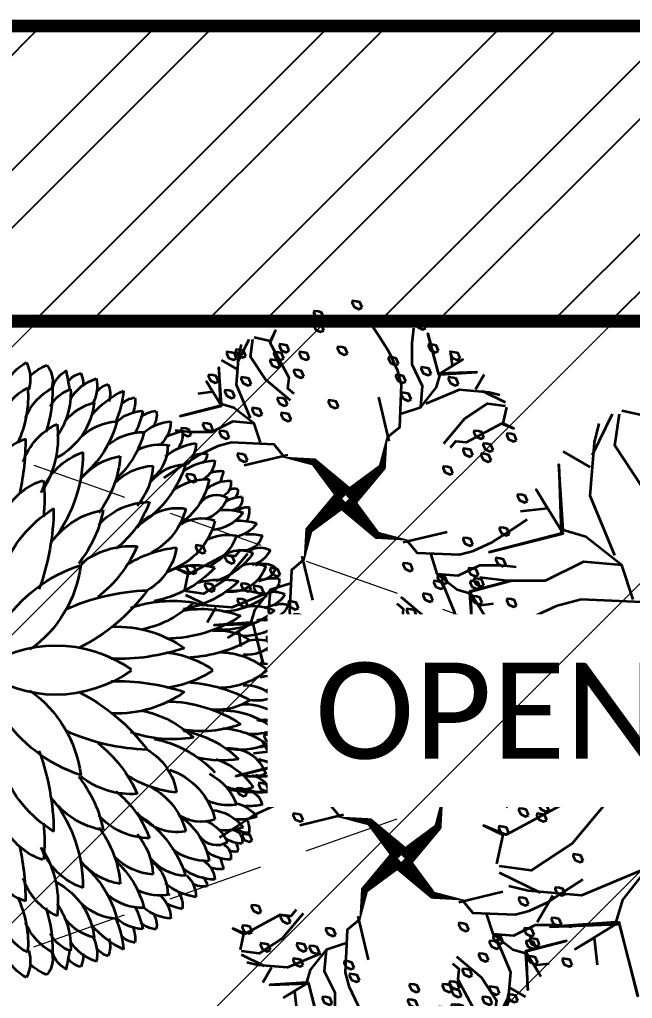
# Model space of a CAD drawing. Header units: millimetres. Extents: x -10000 to 124200, y -12045 to 23620.
# Drawn here: x 37842 to 38319, y 11597 to 12360 of the extents above; entities that cross this region are included whole.
import ezdxf

# ---------------------------------------------------------------- set-up
doc = ezdxf.new("R2010")
doc.units = ezdxf.units.MM
doc.header["$LTSCALE"] = 150
doc.linetypes.add('DASHED', pattern=[0.75, 0.5, -0.25])
doc.layers.add('ad-Elevation 10', color=8, linetype='Continuous', lineweight=0)
for name, color, linetype, lineweight, true_color in [('ad-Framing', 30, 'Continuous', 35, 0xff7f00), ('ad-Landscape', 7, 'Continuous', 35, 0x007f00), ('ad-Landscape 2', 7, 'Continuous', 35, 0x264c00)]:
    doc.layers.add(name, color=color, linetype=linetype, lineweight=lineweight, true_color=true_color)
for name, color, linetype in [('ad-Furniture', 8, 'Continuous'), ('ad-Text main', 7, 'Continuous'), ('ad-Wall', 240, 'Continuous'), ('ad-Wall hatch', 8, 'Continuous')]:
    doc.layers.add(name, color=color, linetype=linetype)
doc.layers.get('ad-Furniture').off()
doc.styles.get("Standard").update_dxf_attribs({"font": 'calibril.ttf'})

# ---------------------------------------------------------------- blocks, each defined once
blk = doc.blocks.new('A$C61BE7BBE')
at = {"layer": 'ad-Landscape'}
for centre, radius, start, end in [((-0.579, 3.745), 0.974, 186.4669, 241.6556), ((0.295, 3.161), 1.349, 172.2305, 210.013), ((-1.405, 2.554), 0.868, 18.6878, 65.2839), ((-0.914, 2.323), 0.874, 31.4049, 69.8192), ((-2.301, 1.358), 0.927, 41.7393, 89.8284), ((-0.013, 2.499), 1.688, 191.0285, 218.5633), ((-1.856, 1.09), 1.102, 36.0391, 80.2682), ((-1.841, 1.801), 0.836, 189.3048, 239.3197), ((-2.813, 0.17), 1.503, 56.8668, 84.3747), ((-2.053, 0.575), 1.111, 51.6498, 93.9516), ((-0.504, 2.388), 1.772, 203.4099, 232.0446), ((-2.07, 2.438), 1.53, 223.1553, 259.12), ((-2.005, -0.521), 2.052, 33.3645, 71.7788), ((0.278, 1.632), 1.654, 187.071, 234.8541), ((-2.355, -1.807), 2.891, 65.6741, 88.2579), ((-0.182, 2.617), 2.589, 216.3709, 243.6204), ((-2.612, -0.83), 1.771, 71.0687, 99.21), ((-1.914, 1.938), 1.415, 226.1223, 258.1088), ((-1.853, -0.999), 1.59, 87.8069, 125.3426), ((-1.026, -1.431), 1.766, 54.4662, 125.5338), ((-1.026, 1.431), 1.766, 234.4662, 305.5338), ((-0.182, -2.617), 2.589, 116.3796, 143.6291), ((-3.006, 0.698), 1.529, 249.608, 279.927), ((-0.504, -2.388), 1.772, 127.9554, 156.5901), ((-1.841, -1.801), 0.836, 120.6803, 170.6952), ((2.262, -2.222), 3.258, 159.8575, 179.5136), ((-1.892, -0.74), 1.708, 301.6282, 339.5254), ((-1.856, -1.09), 1.102, 279.7318, 323.9609), ((0.542, -2.951), 1.936, 142.5885, 180.2685), ((-2.675, -1.508), 0.695, 260.6567, 321.7175), ((-1.447, -2.814), 0.898, 139.4924, 177.6991), ((0.295, -3.161), 1.349, 149.987, 187.7695), ((-0.906, -3.641), 0.606, 297.2695, 335.9728)]:
    blk.add_arc(centre, radius, start, end, dxfattribs=at)
at = {"layer": 'ad-Landscape 2'}
for centre, radius, start, end in [((-0.641, 3.924), 0.342, 140.1793, 198.6746), ((-1.18, 3.454), 0.743, 47.0323, 68.1406), ((-0.143, 3.955), 0.535, 155.1905, 195.2068), ((-0.906, 3.641), 0.606, 24.0272, 62.7305), ((-1.053, 3.888), 0.343, 154.8223, 186.1053), ((-1.415, 3.77), 0.269, 35.0422, 78.9599), ((5.866, 2.673), 7.168, 168.7597, 170.8333), ((-1.327, 3.744), 0.358, 14.3796, 65.6782), ((-1.452, 3.751), 0.311, 153.8191, 198.7871), ((-1.821, 3.599), 0.302, 36.3212, 72.6008), ((-1.034, 3.87), 0.552, 170.4856, 205.4529), ((-1.759, 3.363), 0.625, 31.2577, 73.0883), ((-0.466, 3.951), 1.488, 185.9725, 202.7074), ((-2.444, 2.7), 1.205, 39.6176, 65.5256), ((-0.211, 3.764), 1.016, 176.9811, 215.1502), ((-1.383, 3.356), 0.488, 27.4375, 71.1826), ((0.785, 3.797), 1.765, 178.7548, 198.6115), ((-1.37, 3.11), 0.824, 23.2196, 61.7797), ((0.81, 3.717), 1.458, 175.3381, 205.5558), ((-0.873, 3.314), 0.57, 6.6723, 66.2687), ((-1.692, 3.651), 0.41, 172.3277, 203.6108), ((-2.158, 3.355), 0.356, 46.8629, 80.3692), ((-1.724, 2.922), 0.735, 40.3866, 76.092), ((-2.106, 3.468), 0.289, 169.0778, 214.6406), ((-2.403, 3.194), 0.329, 46.2451, 87.6854), ((-0.915, 3.796), 1.32, 191.9389, 206.2186), ((-2.239, 2.943), 0.581, 48.3364, 86.6749), ((-2.128, 3.396), 0.461, 182.3648, 225.5832), ((-2.622, 2.757), 0.621, 49.7759, 86.9333), ((-1.896, 2.617), 0.764, 47.3855, 86.8116), ((-0.488, 3.723), 1.408, 194.0868, 230.7518), ((-2.458, 3.195), 0.289, 169.0778, 214.6406), ((-3.046, 2.005), 1.281, 66.1435, 76.2848), ((-2.208, 2.504), 0.73, 50.8151, 91.0506), ((-1.014, 3.524), 1.242, 193.527, 228.3981), ((-2.554, 3.07), 0.372, 177.6019, 227.961), ((-3.055, 2.232), 0.863, 51.0238, 81.3872), ((-2.436, 2.424), 0.643, 63.0761, 102.3855), ((2.889, 3.142), 3.502, 179.9824, 192.0052), ((-3.025, 2.67), 0.274, 57.9754, 101.2662), ((-2.929, 2.933), 0.15, 177.4703, 233.8096), ((-1.999, 3.032), 0.544, 178.2486, 230.6804), ((-1.697, 2.079), 0.932, 21.0147, 71.0085), ((0.542, 2.951), 1.936, 179.7315, 217.4115), ((-3.205, 2.09), 0.759, 53.8433, 88.585), ((-2.833, 2.887), 0.356, 186.207, 235.7181), ((-1.329, 3.259), 1.53, 197.5905, 235.7456), ((-2.813, 2.152), 0.645, 39.1564, 87.7817), ((-2.026, 2.069), 0.846, 38.4928, 81.4291), ((-0.442, 3.021), 1.463, 184.5397, 217.072), ((-3.255, 2.307), 0.399, 70.941, 97.7273), ((-4.711, 2.181), 1.496, 14.5537, 20.4136), ((-2.402, 1.959), 0.821, 45.1229, 85.9267), ((-1.447, 2.814), 0.898, 182.3009, 220.5076), ((-3.218, 2.537), 0.186, 168.2362, 240.9945), ((-3.387, 2.087), 0.488, 50.8294, 91.5989), ((-3.088, 1.801), 0.795, 52.4719, 91.5519), ((-2.167, 2.776), 0.96, 190.8581, 236.5506), ((1.11, 2.329), 1.983, 172.8697, 187.1303), ((-1.144, 1.7), 0.928, 34.9166, 71.0505), ((-3.325, 2.438), 0.17, 170.7137, 216.2765), ((-3.454, 2.302), 0.168, 59.8902, 103.1809), ((-3.41, 2.32), 0.148, 166.0967, 261.703), ((-3.547, 1.977), 0.379, 53.8191, 90.9542), ((-3.21, 2.109), 0.273, 35.3989, 122.1552), ((-2.867, 2.536), 0.525, 201.8257, 248.0281), ((-0.957, 2.767), 1.425, 199.7331, 231.7721), ((-3.623, 2.031), 0.183, 51.1425, 102.0713), ((-3.413, 2.155), 0.239, 166.7548, 212.3176), ((-3.324, 1.386), 0.793, 85.5663, 108.0123), ((-3.104, 2.475), 0.573, 215.7635, 266.3734), ((-2.675, 1.508), 0.695, 38.2825, 99.3433), ((-1.894, 2.412), 0.921, 193.6684, 242.8823), ((2.262, 2.222), 3.258, 180.4864, 200.1425), ((-1.892, 0.74), 1.708, 20.4746, 58.3718), ((-3.508, 1.218), 0.814, 86.7638, 107.5222), ((-3.002, 1.519), 0.544, 53.779, 109.798), ((-2.259, 2.257), 0.955, 193.7428, 250.7401), ((-3.394, 2.243), 0.437, 214.7848, 261.073), ((-3.646, 0.97), 0.879, 87.0026, 102.0734), ((-3.566, 1.894), 0.271, 193.6546, 282.449), ((-3.37, 1.133), 0.705, 65.6035, 98.753), ((-2.789, 2.062), 0.727, 198.6708, 243.797), ((-3.799, 1.387), 0.279, 60.3623, 119.6377), ((-3.602, 1.788), 0.37, 205.3637, 256.0362), ((-3.531, 1.186), 0.443, 66.5632, 113.4368), ((-2.872, 2.169), 1.015, 214.6416, 251.0624), ((-3.843, 1.163), 0.285, 68.3546, 126.7162), ((-3.806, 1.439), 0.213, 192.8534, 276.0686), ((-3.699, 1.02), 0.428, 72.4107, 114.4025), ((-3.393, 1.57), 0.508, 198.3657, 274.3629), ((-2.935, 0.536), 0.892, 63.9188, 106.3599), ((-3.867, 1.227), 0.193, 174.1867, 290.596), ((-3.99, 0.707), 0.544, 67.6458, 97.2834), ((-3.278, -0.198), 1.427, 76.9569, 99.2549), ((-2.521, 2.218), 1.411, 225.5947, 260.3414), ((-3.983, 0.753), 0.314, 81.5933, 119.1651), ((-3.529, 0.17), 0.914, 78.0173, 113.3144), ((-3.806, 1.227), 0.386, 211.1509, 261.8872), ((-3.242, 1.855), 1.065, 232.5105, 267.2521), ((-4.09, 0.665), 0.235, 66.9546, 113.0454), ((-3.864, 1.022), 0.348, 203.9184, 280.7874), ((-3.715, 0.193), 0.678, 81.5557, 114.7052), ((-3.288, 1.64), 1.093, 229.5217, 276.1719), ((-3.006, -0.698), 1.529, 80.073, 110.392), ((-4.09, 0.554), 0.166, 79.3544, 130.2832), ((-4.007, 0.779), 0.214, 207.1935, 284.6897), ((-3.868, 0.167), 0.526, 77.3912, 114.963), ((-2.506, 2.298), 1.873, 236.553, 269.3505), ((-4.021, -0.331), 0.887, 85.5415, 102.4704), ((-3.99, 0.621), 0.238, 201.2281, 283.0029), ((-3.58, 1.265), 0.803, 230.6141, 270.7898), ((-3.234, -0.221), 0.76, 84.1206, 124.2254), ((-4.487, 1.629), 1.285, 281.6372, 288.0005), ((-3.761, -0.151), 0.567, 79.894, 113.0436), ((-2.722, 2.114), 1.948, 241.1822, 266.2604), ((-4.197, 0.939), 0.734, 266.4289, 296.017), ((-3.052, 1.626), 1.72, 226.87, 233.5161), ((-3.616, 0.691), 0.486, 221.139, 275.5703), ((-1.863, 3.033), 2.882, 251.6105, 271.7173), ((-3.927, 0.536), 0.456, 226.0882, 286.2369), ((-3.241, -0.766), 1.009, 91.2562, 130.1055), ((-2.353, -1.17), 1.423, 97.042, 124.3197), ((-4.046, -0.101), 0.224, 105.3109, 151.5664), ((-4.046, 0.101), 0.224, 208.4336, 254.6891), ((-3.927, -0.536), 0.456, 73.7631, 133.9118), ((-3.241, 0.766), 1.009, 229.8945, 268.7438), ((-2.353, 1.17), 1.423, 235.6803, 262.958), ((-4.197, -0.939), 0.734, 63.983, 93.5711), ((-3.052, -1.626), 1.72, 126.4839, 133.13), ((-3.616, -0.691), 0.486, 84.4297, 138.861), ((-2.722, -2.114), 1.948, 93.7396, 118.8178), ((-1.863, -3.033), 2.882, 88.2827, 108.3895), ((-4.487, -1.629), 1.285, 71.9995, 78.3628), ((-3.99, -0.621), 0.238, 76.9971, 158.7719), ((-3.761, 0.151), 0.567, 246.9564, 280.106), ((-1.853, 0.999), 1.59, 234.6574, 272.1931), ((0.278, -1.632), 1.654, 125.1459, 172.929), ((-3.58, -1.265), 0.803, 89.2102, 129.3859), ((-3.234, 0.221), 0.76, 235.7746, 275.8794), ((-2.506, -2.298), 1.873, 90.6495, 123.447), ((-4.021, 0.331), 0.887, 257.5296, 274.4585), ((-4.007, -0.779), 0.214, 75.3103, 152.8065), ((-3.868, -0.167), 0.526, 245.037, 282.6088), ((-3.288, -1.64), 1.093, 83.8281, 130.4783), ((-1.914, -1.938), 1.415, 101.8912, 133.8777), ((-2.005, 0.521), 2.052, 288.2212, 326.6355), ((-4.09, -0.554), 0.166, 229.7168, 280.6456), ((-3.864, -1.022), 0.348, 79.2126, 156.0816), ((-3.242, -1.855), 1.065, 92.7479, 127.4895), ((-4.09, -0.665), 0.235, 246.9546, 293.0454), ((-3.806, -1.227), 0.386, 98.1128, 148.8491), ((-3.715, -0.193), 0.678, 245.2948, 278.4443), ((-2.521, -2.218), 1.411, 99.6586, 134.4053), ((-2.612, 0.83), 1.771, 260.79, 288.9313), ((-2.355, 1.807), 2.891, 271.7421, 294.3259), ((-3.983, -0.753), 0.314, 240.8349, 278.4067), ((-3.867, -1.227), 0.193, 69.404, 185.8133), ((-3.529, -0.17), 0.914, 246.6856, 281.9827), ((-3.393, -1.57), 0.508, 85.6371, 161.6343), ((-2.07, -2.438), 1.53, 100.88, 136.8447), ((-3.278, 0.198), 1.427, 260.7451, 283.0431), ((-3.99, -0.707), 0.544, 262.7166, 292.3542), ((-3.806, -1.439), 0.213, 83.9314, 167.1466), ((-2.872, -2.169), 1.015, 108.9376, 145.3584), ((-3.843, -1.163), 0.285, 233.2838, 291.6454), ((-3.602, -1.788), 0.37, 103.9638, 154.6363), ((-3.699, -1.02), 0.428, 245.5975, 287.5893), ((-2.789, -2.062), 0.727, 116.203, 161.3292), ((-2.259, -2.257), 0.955, 109.2599, 166.2572), ((-2.813, -0.17), 1.503, 275.6253, 303.1332), ((-2.053, -0.575), 1.111, 266.0484, 308.3502), ((-0.013, -2.499), 1.688, 141.4367, 168.9715), ((-3.531, -1.186), 0.443, 246.5632, 293.4368), ((-1.894, -2.412), 0.921, 117.1177, 166.3316), ((-3.799, -1.387), 0.279, 240.3623, 299.6377), ((-3.566, -1.894), 0.271, 77.551, 166.3454), ((-0.957, -2.767), 1.425, 128.2279, 160.2669), ((-3.646, -0.97), 0.879, 257.9266, 272.9974), ((-3.394, -2.243), 0.437, 98.927, 145.2152), ((-3.37, -1.133), 0.705, 261.247, 294.3965), ((-3.508, -1.218), 0.814, 252.4778, 273.2362), ((-3.104, -2.475), 0.573, 93.6266, 144.2365), ((-3.002, -1.519), 0.544, 250.202, 306.221), ((-2.167, -2.776), 0.96, 123.4494, 169.1419), ((-1.329, -3.259), 1.53, 124.2544, 162.4095), ((-2.301, -1.358), 0.927, 270.1716, 318.2607), ((-3.413, -2.155), 0.239, 147.6824, 193.2452), ((-2.867, -2.536), 0.525, 111.9719, 158.1743), ((1.11, -2.329), 1.983, 172.8697, 187.1303), ((-3.623, -2.031), 0.183, 257.9287, 308.8575), ((-3.324, -1.386), 0.793, 251.9877, 274.4337), ((-3.41, -2.32), 0.148, 98.297, 193.9033), ((-0.442, -3.021), 1.463, 142.928, 175.4603), ((-1.144, -1.7), 0.928, 288.9495, 325.0834), ((-3.547, -1.977), 0.379, 269.0458, 306.1809), ((-3.325, -2.438), 0.17, 143.7235, 189.2863), ((-3.218, -2.537), 0.186, 119.0055, 191.7638), ((-3.21, -2.109), 0.273, 237.8448, 324.6011), ((-3.454, -2.302), 0.168, 256.8191, 300.1098), ((-3.387, -2.087), 0.488, 268.4011, 309.1706), ((-3.088, -1.801), 0.795, 268.4481, 307.5281), ((-1.697, -2.079), 0.932, 288.9915, 338.9853), ((2.889, -3.142), 3.502, 167.9948, 180.0176), ((-4.711, -2.181), 1.496, 339.5864, 345.4463), ((-2.833, -2.887), 0.356, 124.2819, 173.793), ((-2.813, -2.152), 0.645, 272.2183, 320.8436), ((-1.999, -3.032), 0.544, 129.3196, 181.7514), ((-2.402, -1.959), 0.821, 274.0733, 314.8771), ((-1.014, -3.524), 1.242, 131.6019, 166.473), ((-2.026, -2.069), 0.846, 278.5709, 321.5072), ((-0.488, -3.723), 1.408, 129.2482, 165.9132), ((-3.255, -2.307), 0.399, 262.2727, 289.059), ((-3.205, -2.09), 0.759, 271.415, 306.1567), ((-2.554, -3.07), 0.372, 132.039, 182.3981), ((-0.914, -2.323), 0.874, 290.1808, 328.5951), ((-2.929, -2.933), 0.15, 126.1904, 182.5297), ((-3.025, -2.67), 0.274, 258.7338, 302.0246), ((-3.055, -2.232), 0.863, 278.6128, 308.9762), ((-0.579, -3.745), 0.974, 118.3444, 173.5331), ((-1.405, -2.554), 0.868, 294.7161, 341.3122), ((-2.458, -3.195), 0.289, 145.3594, 190.9222), ((-2.436, -2.424), 0.643, 257.6145, 296.9239), ((-3.046, -2.005), 1.281, 283.7152, 293.8565), ((-2.128, -3.396), 0.461, 134.4168, 177.6352), ((-2.208, -2.504), 0.73, 268.9494, 309.1849), ((-1.896, -2.617), 0.764, 273.1884, 312.6145), ((-0.211, -3.764), 1.016, 144.8498, 183.0189), ((0.81, -3.717), 1.458, 154.4442, 184.6619), ((-2.622, -2.757), 0.621, 273.0667, 310.2241), ((-2.106, -3.468), 0.289, 145.3594, 190.9222), ((-0.915, -3.796), 1.32, 153.7814, 168.0611), ((0.785, -3.797), 1.765, 161.3885, 181.2452), ((-2.403, -3.194), 0.329, 272.3146, 313.7549), ((-2.239, -2.943), 0.581, 273.3251, 311.6636), ((-0.466, -3.951), 1.488, 157.2926, 174.0275), ((-1.724, -2.922), 0.735, 283.908, 319.6134), ((-1.37, -3.11), 0.824, 298.2203, 336.7804), ((-0.873, -3.314), 0.57, 293.7313, 353.3277), ((-1.692, -3.651), 0.41, 156.3892, 187.6723), ((-2.444, -2.7), 1.205, 294.4744, 320.3824), ((-1.383, -3.356), 0.488, 288.8174, 332.5625), ((-2.158, -3.355), 0.356, 279.6308, 313.1371), ((-1.452, -3.751), 0.311, 161.2129, 206.1809), ((-1.034, -3.87), 0.552, 154.5471, 189.5144), ((-1.759, -3.363), 0.625, 286.9117, 328.7423), ((-1.821, -3.599), 0.302, 287.3992, 323.6788), ((-1.053, -3.888), 0.343, 173.8947, 205.1777), ((5.866, -2.673), 7.168, 189.1667, 191.2403), ((-1.327, -3.744), 0.358, 294.3218, 345.6204), ((-0.641, -3.924), 0.342, 161.3254, 219.8207), ((-0.143, -3.955), 0.535, 164.7932, 204.8095), ((-1.415, -3.77), 0.269, 281.0401, 324.9578), ((-1.18, -3.454), 0.743, 291.8594, 312.9677)]:
    blk.add_arc(centre, radius, start, end, dxfattribs=at)
blk = doc.blocks.new('A$C1DD67A25')
at = {"layer": 'ad-Landscape'}
for points in [[(362.2, 368.8, 36.2, 14.5, 0), (424, 434.3, 14.5, 0.724, 0), (490.5, 444.8, 0, 0, 0), (450.9, 444.8, 0, 0, 0), (475.6, 527.6, 0, 0, 0), (470.7, 544.9, 0, 0, 0), (382.1, 603.6, 0, 0, 0), (406.7, 583.1, 0, 0, 0), (362.2, 579.4, 0, 0, 0), (406.7, 583.1, 0, 0, 0), (470.7, 544.9, 0, 0, 0), (436.3, 652.2, 0, 0, 0), (485.7, 696.8, 0, 0, 0), (433.7, 652.2, 0, 0, 0), (421.4, 696.8, 0, 0, 0), (428.8, 717.7, 0, 0, 0), (416.5, 696.8, 0, 0, 0), (374.6, 720.9, 0, 0, 0), (416.5, 696.8, 0, 0, 0), (325.2, 724.6, 0, 0, 0)], [(355.7, 362.2, 36.2, 14.5, 0), (290.2, 424, 14.5, 0.724, 0), (279.7, 490.5, 0, 0, 0), (279.7, 450.9, 0, 0, 0), (197, 475.6, 0, 0, 0), (179.7, 470.7, 0, 0, 0), (121, 382.1, 0, 0, 0), (141.5, 406.7, 0, 0, 0), (145.1, 362.2, 0, 0, 0), (141.5, 406.7, 0, 0, 0), (179.7, 470.7, 0, 0, 0), (72.3, 436.3, 0, 0, 0), (27.7, 485.7, 0, 0, 0), (72.3, 433.7, 0, 0, 0), (27.7, 421.4, 0, 0, 0), (6.8, 428.8, 0, 0, 0), (27.7, 416.5, 0, 0, 0), (3.6, 374.6, 0, 0, 0), (27.7, 416.5, 0, 0, 0), (0, 325.2, 0, 0, 0)], [(368.8, 362.3, 36.2, 14.5, 0), (434.3, 300.6, 14.5, 0.724, 0), (444.8, 234, 0, 0, 0), (444.8, 273.6, 0, 0, 0), (527.6, 249, 0, 0, 0), (544.9, 253.8, 0, 0, 0), (603.6, 342.5, 0, 0, 0), (583.1, 317.8, 0, 0, 0), (579.4, 362.3, 0, 0, 0), (583.1, 317.8, 0, 0, 0), (544.9, 253.8, 0, 0, 0), (652.2, 288.3, 0, 0, 0), (696.8, 238.9, 0, 0, 0), (652.2, 290.9, 0, 0, 0), (696.8, 303.2, 0, 0, 0), (717.7, 295.7, 0, 0, 0), (696.8, 308.1, 0, 0, 0), (720.9, 350, 0, 0, 0), (696.8, 308.1, 0, 0, 0), (724.6, 399.3, 0, 0, 0)], [(362.3, 355.7, 36.2, 14.5, 0), (300.6, 290.2, 14.5, 0.724, 0), (234, 279.7, 0, 0, 0), (273.6, 279.7, 0, 0, 0), (249, 197, 0, 0, 0), (253.8, 179.7, 0, 0, 0), (342.5, 121, 0, 0, 0), (317.8, 141.5, 0, 0, 0), (362.3, 145.1, 0, 0, 0), (317.8, 141.5, 0, 0, 0), (253.8, 179.7, 0, 0, 0), (288.3, 72.3, 0, 0, 0), (238.9, 27.7, 0, 0, 0), (290.9, 72.3, 0, 0, 0), (303.2, 27.7, 0, 0, 0), (295.7, 6.8, 0, 0, 0), (308.1, 27.7, 0, 0, 0), (350, 3.6, 0, 0, 0), (308.1, 27.7, 0, 0, 0), (399.3, 0, 0, 0, 0)]]:
    blk.add_lwpolyline(points, format="xyseb", dxfattribs=at)
for points in [[(329.8, 738.4), (334.2, 748.9), (340.5, 750.7), (348.7, 751.6), (349.4, 748), (345.6, 740.1), (336.1, 735.7)], [(376.3, 708.2), (380.7, 718.7), (387, 720.5), (395.2, 721.4), (395.9, 717.8), (392, 709.9), (382.6, 705.5)], [(405, 718.3), (409.4, 728.8), (415.7, 730.6), (423.9, 731.5), (424.5, 727.9), (420.7, 720), (411.3, 715.6)], [(204.6, 698.2), (209, 708.8), (215.3, 710.5), (223.5, 711.4), (224.1, 707.8), (220.3, 700), (210.9, 695.5)], [(405, 693.2), (409.4, 703.8), (415.7, 705.5), (423.9, 706.4), (424.5, 702.9), (420.7, 695), (411.3, 690.6)], [(179.5, 653.1), (183.9, 663.6), (190.2, 665.4), (198.4, 666.3), (199, 662.7), (195.2, 654.8), (185.8, 650.4)], [(358.4, 648.1), (362.8, 658.7), (369.1, 660.4), (377.3, 661.3), (378, 657.7), (374.2, 649.8), (364.7, 645.4)], [(473, 653.1), (477.4, 663.6), (483.7, 665.4), (491.9, 666.3), (492.5, 662.7), (488.7, 654.8), (479.3, 650.4)], [(558.8, 643.1), (563.2, 653.7), (569.5, 655.4), (577.7, 656.3), (578.3, 652.7), (574.5, 644.8), (565.1, 640.4)], [(136.6, 638.1), (141, 648.7), (147.3, 650.4), (155.5, 651.3), (156.1, 647.7), (152.3, 639.9), (142.9, 635.4)], [(258.3, 628), (262.7, 638.6), (269, 640.3), (277.2, 641.2), (277.8, 637.7), (274, 629.8), (264.6, 625.4)], [(433.6, 638.1), (438, 648.7), (444.3, 650.4), (452.5, 651.3), (453.2, 647.7), (449.4, 639.9), (439.9, 635.4)], [(483.7, 638.1), (488, 648.7), (494.3, 650.4), (502.5, 651.3), (503.2, 647.7), (499.4, 639.9), (490, 635.4)], [(490.9, 623), (495.3, 633.6), (501.5, 635.3), (509.7, 636.3), (510.4, 632.7), (506.6, 624.8), (497.2, 620.4)], [(576.7, 638.1), (581.1, 648.7), (587.4, 650.4), (595.6, 651.3), (596.2, 647.7), (592.4, 639.9), (583, 635.4)], [(193.8, 608), (198.2, 618.5), (204.5, 620.2), (212.7, 621.2), (213.4, 617.6), (209.6, 609.7), (200.1, 605.3)], [(140.2, 588), (144.5, 598.6), (150.8, 600.3), (159, 601.2), (159.7, 597.6), (155.9, 589.7), (146.4, 585.3)], [(243.9, 593), (248.3, 603.5), (254.6, 605.3), (262.8, 606.2), (263.5, 602.6), (259.7, 594.7), (250.2, 590.3)], [(444.3, 603), (448.7, 613.5), (455, 615.3), (463.2, 616.2), (463.9, 612.6), (460, 604.7), (450.6, 600.3)], [(548.1, 588), (552.5, 598.6), (558.8, 600.3), (567, 601.2), (567.6, 597.6), (563.8, 589.7), (554.4, 585.3)], [(612.5, 593), (616.8, 603.5), (623.1, 605.3), (631.3, 606.2), (632, 602.6), (628.2, 594.7), (618.8, 590.3)], [(233.2, 557.8), (237.6, 568.4), (243.9, 570.1), (252.1, 571.1), (252.7, 567.5), (248.9, 559.6), (239.5, 555.2)], [(476.5, 547.9), (480.9, 558.4), (487.2, 560.2), (495.4, 561.1), (496.1, 557.5), (492.3, 549.6), (482.8, 545.2)], [(580.3, 562.9), (584.7, 573.5), (591, 575.2), (599.2, 576.2), (599.9, 572.6), (596.1, 564.7), (586.6, 560.3)], [(376.3, 542.9), (380.7, 553.4), (387, 555.2), (395.2, 556.1), (395.9, 552.5), (392, 544.6), (382.6, 540.2)], [(526.6, 527.8), (531, 538.3), (537.3, 540.1), (545.5, 541), (546.2, 537.4), (542.4, 529.5), (532.9, 525.1)], [(469.3, 517.8), (473.7, 528.4), (480, 530.1), (488.2, 531), (488.9, 527.4), (485.1, 519.5), (475.6, 515.1)], [(623.2, 497.7), (627.6, 508.3), (633.9, 510), (642.1, 511), (642.8, 507.4), (639, 499.5), (629.5, 495.1)], [(25.7, 477.7), (30.1, 488.2), (36.4, 490), (44.6, 490.9), (45.2, 487.3), (41.4, 479.4), (32, 475)], [(90, 482.8), (94.4, 493.3), (100.7, 495.1), (108.9, 496), (109.6, 492.4), (105.8, 484.5), (96.3, 480.1)], [(591, 482.8), (595.4, 493.3), (601.7, 495.1), (609.9, 496), (610.6, 492.4), (606.7, 484.5), (597.3, 480.1)], [(666.1, 487.8), (670.5, 498.3), (676.8, 500.1), (685, 501), (685.7, 497.4), (681.9, 489.5), (672.4, 485.1)], [(72.1, 457.7), (76.5, 468.3), (82.8, 470), (91, 470.9), (91.7, 467.3), (87.9, 459.5), (78.4, 455)], [(75.8, 437.6), (80.2, 448.2), (86.5, 449.9), (94.7, 450.9), (95.3, 447.3), (91.5, 439.4), (82.1, 435)], [(111.6, 447.6), (116, 458.2), (122.3, 459.9), (130.5, 460.8), (131.1, 457.2), (127.3, 449.4), (117.9, 444.9)], [(555.2, 437.6), (559.6, 448.2), (565.9, 449.9), (574.1, 450.9), (574.8, 447.3), (571, 439.4), (561.5, 435)], [(150.9, 412.6), (155.3, 423.1), (161.6, 424.9), (169.8, 425.8), (170.5, 422.2), (166.7, 414.3), (157.2, 409.9)], [(655.4, 397.5), (659.8, 408.1), (666.1, 409.8), (674.3, 410.7), (675, 407.1), (671.2, 399.2), (661.7, 394.8)], [(4.2, 357.5), (8.6, 368), (14.9, 369.8), (23.1, 370.7), (23.8, 367.1), (20, 359.2), (10.5, 354.8)], [(40, 292.3), (44.4, 302.8), (50.7, 304.6), (58.9, 305.5), (59.6, 301.9), (55.7, 294), (46.3, 289.6)], [(111.6, 272.2), (116, 282.8), (122.3, 284.5), (130.5, 285.4), (131.1, 281.8), (127.3, 273.9), (117.9, 269.5)], [(637.6, 257.2), (641.9, 267.8), (648.2, 269.5), (656.4, 270.5), (657.1, 266.9), (653.3, 259), (643.9, 254.6)], [(47.1, 232.2), (51.5, 242.7), (57.8, 244.5), (66, 245.4), (66.7, 241.8), (62.9, 233.9), (53.4, 229.5)], [(229.6, 222.1), (234, 232.6), (240.3, 234.4), (248.5, 235.3), (249.2, 231.7), (245.3, 223.8), (235.9, 219.4)], [(580.3, 237.2), (584.7, 247.7), (591, 249.5), (599.2, 250.4), (599.9, 246.8), (596.1, 238.9), (586.6, 234.5)], [(100.8, 212.1), (105.2, 222.7), (111.5, 224.4), (119.7, 225.3), (120.4, 221.7), (116.5, 213.8), (107.1, 209.4)], [(490.9, 212.1), (495.3, 222.7), (501.5, 224.4), (509.7, 225.3), (510.4, 221.7), (506.6, 213.8), (497.2, 209.4)], [(655.4, 217.1), (659.8, 227.6), (666.1, 229.4), (674.3, 230.3), (675, 226.7), (671.2, 218.8), (661.7, 214.4)], [(90, 192), (94.4, 202.6), (100.7, 204.3), (108.9, 205.3), (109.6, 201.7), (105.8, 193.8), (96.3, 189.4)], [(97.2, 187), (101.6, 197.6), (107.9, 199.3), (116.1, 200.3), (116.8, 196.7), (113, 188.8), (103.5, 184.4)], [(161.6, 197), (166, 207.6), (172.3, 209.3), (180.5, 210.2), (181.2, 206.6), (177.3, 198.8), (167.9, 194.4)], [(168.8, 187), (173.2, 197.6), (179.5, 199.3), (187.7, 200.3), (188.4, 196.7), (184.5, 188.8), (175.1, 184.4)], [(548.1, 182.1), (552.5, 192.6), (558.8, 194.4), (567, 195.3), (567.6, 191.7), (563.8, 183.8), (554.4, 179.4)], [(619.7, 182.1), (624.1, 192.6), (630.4, 194.4), (638.6, 195.3), (639.2, 191.7), (635.4, 183.8), (626, 179.4)], [(190.3, 162), (194.7, 172.5), (201, 174.3), (209.2, 175.2), (209.8, 171.6), (206, 163.7), (196.6, 159.3)], [(523, 177.1), (527.4, 187.6), (533.7, 189.4), (541.9, 190.3), (542.5, 186.7), (538.7, 178.8), (529.3, 174.4)], [(25.7, 152), (30.1, 162.6), (36.4, 164.3), (44.6, 165.2), (45.2, 161.6), (41.4, 153.7), (32, 149.3)], [(93.7, 157), (98.1, 167.6), (104.4, 169.3), (112.6, 170.2), (113.2, 166.6), (109.4, 158.7), (100, 154.3)], [(455.1, 146.9), (459.5, 157.5), (465.8, 159.2), (474, 160.1), (474.6, 156.5), (470.8, 148.6), (461.4, 144.2)], [(555.2, 152), (559.6, 162.6), (565.9, 164.3), (574.1, 165.2), (574.8, 161.6), (571, 153.7), (561.5, 149.3)], [(222.5, 131.9), (226.9, 142.5), (233.2, 144.2), (241.4, 145.2), (242, 141.6), (238.2, 133.7), (228.8, 129.3)], [(444.3, 121.8), (448.7, 132.4), (455, 134.1), (463.2, 135.1), (463.9, 131.5), (460, 123.6), (450.6, 119.2)], [(247.5, 106.9), (251.9, 117.4), (258.2, 119.2), (266.4, 120.1), (267.1, 116.5), (263.2, 108.6), (253.8, 104.2)], [(168.8, 96.8), (173.2, 107.3), (179.5, 109.1), (187.7, 110), (188.4, 106.4), (184.5, 98.5), (175.1, 94.1)], [(243.9, 91.8), (248.3, 102.4), (254.6, 104.1), (262.8, 105), (263.5, 101.4), (259.7, 93.5), (250.2, 89.1)], [(261.8, 101.9), (266.2, 112.4), (272.5, 114.2), (280.7, 115.1), (281.4, 111.5), (277.6, 103.6), (268.1, 99.2)], [(326.3, 101.9), (330.7, 112.4), (337, 114.2), (345.2, 115.1), (345.8, 111.5), (342, 103.6), (332.6, 99.2)], [(133, 81.8), (137.4, 92.4), (143.7, 94.1), (151.9, 95), (152.6, 91.4), (148.8, 83.6), (139.3, 79.1)], [(183.1, 76.8), (187.5, 87.4), (193.8, 89.1), (202, 90.1), (202.7, 86.5), (198.9, 78.6), (189.4, 74.2)], [(329.8, 71.7), (334.2, 82.3), (340.5, 84), (348.7, 84.9), (349.4, 81.4), (345.6, 73.5), (336.1, 69.1)], [(498, 76.8), (502.4, 87.4), (508.7, 89.1), (516.9, 90.1), (517.5, 86.5), (513.7, 78.6), (504.3, 74.2)], [(236.8, 61.7), (241.2, 72.3), (247.5, 74), (255.7, 75), (256.4, 71.4), (252.6, 63.5), (243.1, 59.1)], [(243.9, 61.7), (248.3, 72.3), (254.6, 74), (262.8, 75), (263.5, 71.4), (259.7, 63.5), (250.2, 59.1)], [(269, 56.8), (273.3, 67.3), (279.6, 69.1), (287.8, 70), (288.5, 66.4), (284.7, 58.5), (275.3, 54.1)], [(211.7, 41.7), (216.1, 52.2), (222.4, 54), (230.6, 54.9), (231.3, 51.3), (227.5, 43.4), (218, 39)], [(437.2, 31.7), (441.6, 42.3), (447.9, 44), (456.1, 44.9), (456.7, 41.3), (452.9, 33.4), (443.5, 29)]]:
    blk.add_lwpolyline(points, close=True, dxfattribs=at)
for points in [[(279.7, 483.1), (255.6, 502.9), (252, 586.7), (259.3, 613.9), (276.6, 651), (297, 682.8), (321.1, 719.8)], [(252, 529.8), (214.2, 542.2), (210.6, 584.1), (231.5, 626.3), (231.5, 668.2), (227.9, 697.7)], [(214.2, 542.2), (183.3, 581.8), (176, 606.5), (103.7, 611.3), (179.7, 608.7), (200.1, 687.7), (179.7, 606.5), (131.5, 636), (151.9, 623.7), (155.6, 653.2)], [(463.2, 569), (475.6, 579.4), (473.3, 600.4), (510.3, 669.1), (500.3, 693.6), (510.3, 672.7), (542.2, 679.5)], [(470.7, 555.3), (520.1, 596.7), (549.6, 641.8), (544.8, 676.3)], [(574.3, 631.3), (552.2, 676.3)], [(549.6, 520.8), (576.9, 586.3), (572, 644.9), (566.8, 665.9)], [(542.2, 510.3), (581.8, 541.2), (606.5, 548.5), (611.3, 620.8), (608.7, 544.9), (687.7, 524.4), (606.5, 544.9), (636, 593.1), (623.7, 572.6), (653.2, 569)], [(576.9, 617.7), (606.5, 634.9)], [(106.9, 576.9), (89.6, 606.5)], [(93.2, 574.3), (48.2, 552.2)], [(203.8, 549.6), (138.3, 576.9), (79.6, 572), (58.7, 566.8)], [(276.6, 475.6), (297, 562)], [(155.6, 463.2), (145.1, 475.6), (124.2, 473.3), (55.5, 510.3), (30.9, 500.3), (51.9, 510.3), (45, 542.2)], [(169.2, 470.7), (127.8, 520.1), (82.8, 549.6), (48.2, 544.8)], [(529.8, 472.6), (542.2, 510.3), (584.1, 513.9), (626.3, 493), (668.2, 493), (697.7, 496.7)], [(483.1, 444.8), (502.9, 468.9), (586.7, 472.6), (613.9, 465.3), (651, 448), (682.8, 427.5), (719.8, 403.4)], [(475.6, 448), (562, 427.5)], [(241.5, 279.7), (221.7, 255.6), (137.9, 252), (110.6, 259.3), (73.6, 276.6), (41.8, 297), (4.7, 321.1)], [(249, 276.6), (162.6, 297)], [(194.7, 252), (182.4, 214.2), (140.5, 210.6), (98.3, 231.5), (56.4, 231.5), (26.8, 227.9)], [(555.3, 253.8), (596.7, 204.5), (641.8, 174.9), (676.3, 179.8)], [(569, 261.3), (579.4, 249), (600.4, 251.2), (669.1, 214.2), (693.6, 224.3), (672.7, 214.2), (679.5, 182.4)], [(444.8, 241.5), (468.9, 221.7), (472.6, 137.9), (465.3, 110.6), (448, 73.6), (427.5, 41.8), (403.4, 4.7)], [(448, 249), (427.5, 162.6)], [(182.4, 214.2), (142.8, 183.3), (118.1, 176), (113.2, 103.7), (115.8, 179.7), (36.9, 200.1), (118.1, 179.7), (88.5, 131.5), (100.9, 151.9), (71.3, 155.6)], [(174.9, 203.8), (147.6, 138.3), (152.5, 79.6), (157.7, 58.7)], [(472.6, 194.7), (510.3, 182.4), (513.9, 140.5), (493, 98.3), (493, 56.4), (496.7, 26.8)], [(510.3, 182.4), (541.2, 142.8), (548.5, 118.1), (620.8, 113.2), (544.9, 115.8), (524.4, 36.9), (544.9, 118.1), (593.1, 88.5), (572.6, 100.9), (569, 71.3)], [(520.8, 174.9), (586.3, 147.6), (644.9, 152.5), (665.9, 157.7)], [(253.8, 169.2), (204.5, 127.8), (174.9, 82.8), (179.8, 48.2)], [(261.3, 155.6), (249, 145.1), (251.2, 124.2), (214.2, 55.5), (224.3, 30.9), (214.2, 51.9), (182.4, 45)], [(631.3, 150.2), (676.3, 172.3)], [(617.7, 147.6), (634.9, 118.1)], [(147.6, 106.9), (118.1, 89.6)], [(150.2, 93.2), (172.3, 48.2)]]:
    blk.add_lwpolyline(points, dxfattribs=at)
blk = doc.blocks.new('A$C06C421F0')
at = {"layer": 'ad-Landscape'}
for points in [[(460.3, 565.3), (472.5, 575.7), (470.3, 596.5), (507.1, 664.7), (497, 689.2), (507.1, 668.4), (538.7, 675.1)], [(467.7, 551.8), (516.7, 592.9), (546.1, 637.6), (541.3, 672)], [(570.6, 627.2), (548.7, 672)], [(546.1, 517.4), (573.2, 582.5), (568.4, 640.8), (563.2, 661.6)], [(573.2, 613.7), (602.6, 630.9)], [(538.7, 507), (578, 537.8), (602.6, 545), (607.4, 616.8), (604.8, 541.4), (683.2, 521), (602.6, 541.4), (631.9, 589.3), (619.7, 568.9), (649, 565.3)], [(526.4, 469.5), (538.7, 507), (580.3, 510.6), (622.2, 489.8), (663.9, 489.8), (693.2, 493.5)], [(479.9, 441.9), (499.6, 465.9), (582.9, 469.5), (610, 462.3), (646.8, 445.1), (678.4, 424.8), (715.2, 400.8)], [(472.5, 445.1), (558.4, 424.8)], [(565.3, 259.6), (575.7, 247.4), (596.5, 249.6), (664.7, 212.8), (689.2, 222.8), (668.4, 212.8), (675.1, 181.2)], [(551.8, 252.2), (592.9, 203.2), (637.6, 173.8), (672, 178.6)], [(507, 181.2), (537.8, 141.8), (545, 117.3), (616.8, 112.5), (541.4, 115.1), (521, 36.7), (541.4, 117.3), (589.3, 88), (568.9, 100.2), (565.3, 70.9)], [(517.4, 173.8), (582.5, 146.7), (640.8, 151.5), (661.6, 156.7)], [(627.2, 149.3), (672, 171.2)], [(613.7, 146.7), (630.9, 117.3)]]:
    blk.add_lwpolyline(points, dxfattribs=at)
blk.add_lwpolyline([(366.5, 360, 36, 14.4, 0), (431.5, 298.7, 14.4, 0.72, 0), (441.9, 232.5, 0, 0, 0), (441.9, 271.9, 0, 0, 0), (524.2, 247.4, 0, 0, 0), (541.4, 252.2, 0, 0, 0), (599.7, 340.3, 0, 0, 0), (579.3, 315.8, 0, 0, 0), (575.7, 360, 0, 0, 0), (579.3, 315.8, 0, 0, 0), (541.4, 252.2, 0, 0, 0), (648, 286.4, 0, 0, 0), (692.3, 237.4, 0, 0, 0), (648, 289, 0, 0, 0), (692.3, 301.2, 0, 0, 0), (713.1, 293.8, 0, 0, 0), (692.3, 306.1, 0, 0, 0), (716.3, 347.7, 0, 0, 0), (692.3, 306.1, 0, 0, 0), (719.9, 396.8, 0, 0, 0)], format="xyseb", dxfattribs=at)
blk = doc.blocks.new('zw$2BF5')
at = {"layer": 'ad-Elevation 10', "lineweight": 9}
blk.add_lwpolyline([(1700, 0), (0, 0), (0, -600), (1700, -600)], close=True, dxfattribs=at)
at = {"layer": 'ad-Elevation 10', "linetype": 'DASHED'}
for points in [[(0, 0), (1700, -600)], [(0, -600), (1700, 0)]]:
    blk.add_lwpolyline(points, dxfattribs=at)
at = {"xscale": -57.34105759339501, "yscale": 57.34105759339504, "zscale": 57.34105759339504}
blk.add_blockref('A$C61BE7BBE', (276.64, -272), dxfattribs=at)
at = {"layer": 'ad-Landscape'}
for name, p, xscale, yscale, zscale in [('A$C1DD67A25', (704.43, -281.77), -0.395767119159003, 0.3957671191590032, 0.3957671191590032), ('A$C06C421F0', (1161, -552.4), -0.7144563243118908, 0.7144563243118911, 0.7144563243118911), ('A$C1DD67A25', (747.8, -562.25), -0.395767119159003, 0.3957671191590032, 0.3957671191590032)]:
    blk.add_blockref(name, p, dxfattribs=dict(at, xscale=xscale, yscale=yscale, zscale=zscale))
at = {"layer": 'ad-Text main', "insert": (851.71, -304.06), "char_height": 75, "width": 627.3729, "attachment_point": 5, "bg_fill": 2}
blk.add_mtext('OPEN TO SKY', dxfattribs=at)
blk = doc.blocks.new('zw$BB2B')
at = {"rotation": 359.9999999999997}
blk.add_blockref('zw$2BF5', (3985, 12125), dxfattribs=at)
blk = doc.blocks.new('zw$6EBD')
at = {"layer": 'ad-Wall hatch', "transparency": 33554610}
h = blk.add_hatch(dxfattribs=at)
h.set_pattern_fill('ANSI32', color=256, scale=10, angle=1e-14)
h.paths.add_polyline_path([(230, 4280), (230, 230), (6475, 230), (6475, 4280), (3605, 4280), (3605, 4510), (6705, 4510), (6705, 230), (7405, 230), (7405, 0), (0, 0), (0, 4510), (1910, 4510), (1910, 7945), (0, 7945), (0, 12355), (10375, 12355), (10375, 9605), (10145, 9605), (10145, 12125), (5915, 12125), (5915, 7945), (3605, 7945), (3605, 8175), (5685, 8175), (5685, 12125), (230, 12125), (230, 8175), (2705, 8175), (2705, 7945), (2140, 7945), (2140, 4510), (2705, 4510), (2705, 4280)])
at = {"layer": 'ad-Wall'}
for points in [[(0, 0), (0, 4510), (1910, 4510), (1910, 7945), (0, 7945), (0, 12355), (10375, 12355)], [(10145, 12125), (5915, 12125), (5915, 7945), (3605, 7945), (3605, 8175), (5685, 8175), (5685, 12125), (230, 12125), (230, 8175), (2705, 8175), (2705, 7945), (2140, 7945), (2140, 4510), (2705, 4510), (2705, 4280)]]:
    blk.add_lwpolyline(points, dxfattribs=at)
blk = doc.blocks.new('1215_East Villa')
at = {"layer": 'ad-Furniture'}
blk.add_blockref('zw$BB2B', (0, 0), dxfattribs=at)
blk.add_blockref('zw$6EBD', (0, 0))
blk = doc.blocks.new('A$C59a15b2d')
at = {"layer": 'ad-Elevation 10', "ltscale": 0.09}
h = blk.add_hatch(dxfattribs=at)
h.set_pattern_fill('ANSI31', color=256, scale=50)
h.set_pattern_definition([(45, (3435, 30238.14), (-112.2532, 112.2532), [])])
h.paths.add_polyline_path([(3985, 8175), (5685, 8175), (5685, 12125), (3985, 12125)])
blk.add_lwpolyline([(3985, 8175), (5685, 8175), (5685, 12125), (3985, 12125)], close=True, dxfattribs=at)
at = {"layer": 'ad-Framing', "const_width": 10}
for points in [[(11795, 12355), (11795, 7945), (8460, 7945), (8460, 4510), (11795, 4510), (11795, -1910), (1530, -1910), (1530, 0), (0, 0), (0, 4510), (1910, 4510), (1910, 7945), (0, 7945), (0, 12355)], [(3985, 8175), (5685, 8175), (5685, 12125), (3985, 12125)]]:
    blk.add_lwpolyline(points, close=True, dxfattribs=at)

msp = doc.modelspace()

# ---------------------------------------------------------------- block references
msp.add_blockref('1215_East Villa', (33550, 0))

# ---------------------------------------------------------------- next in the draw order: block references
msp.add_blockref('A$C59a15b2d', (33550, 0))

doc.saveas('drawing.dxf')
